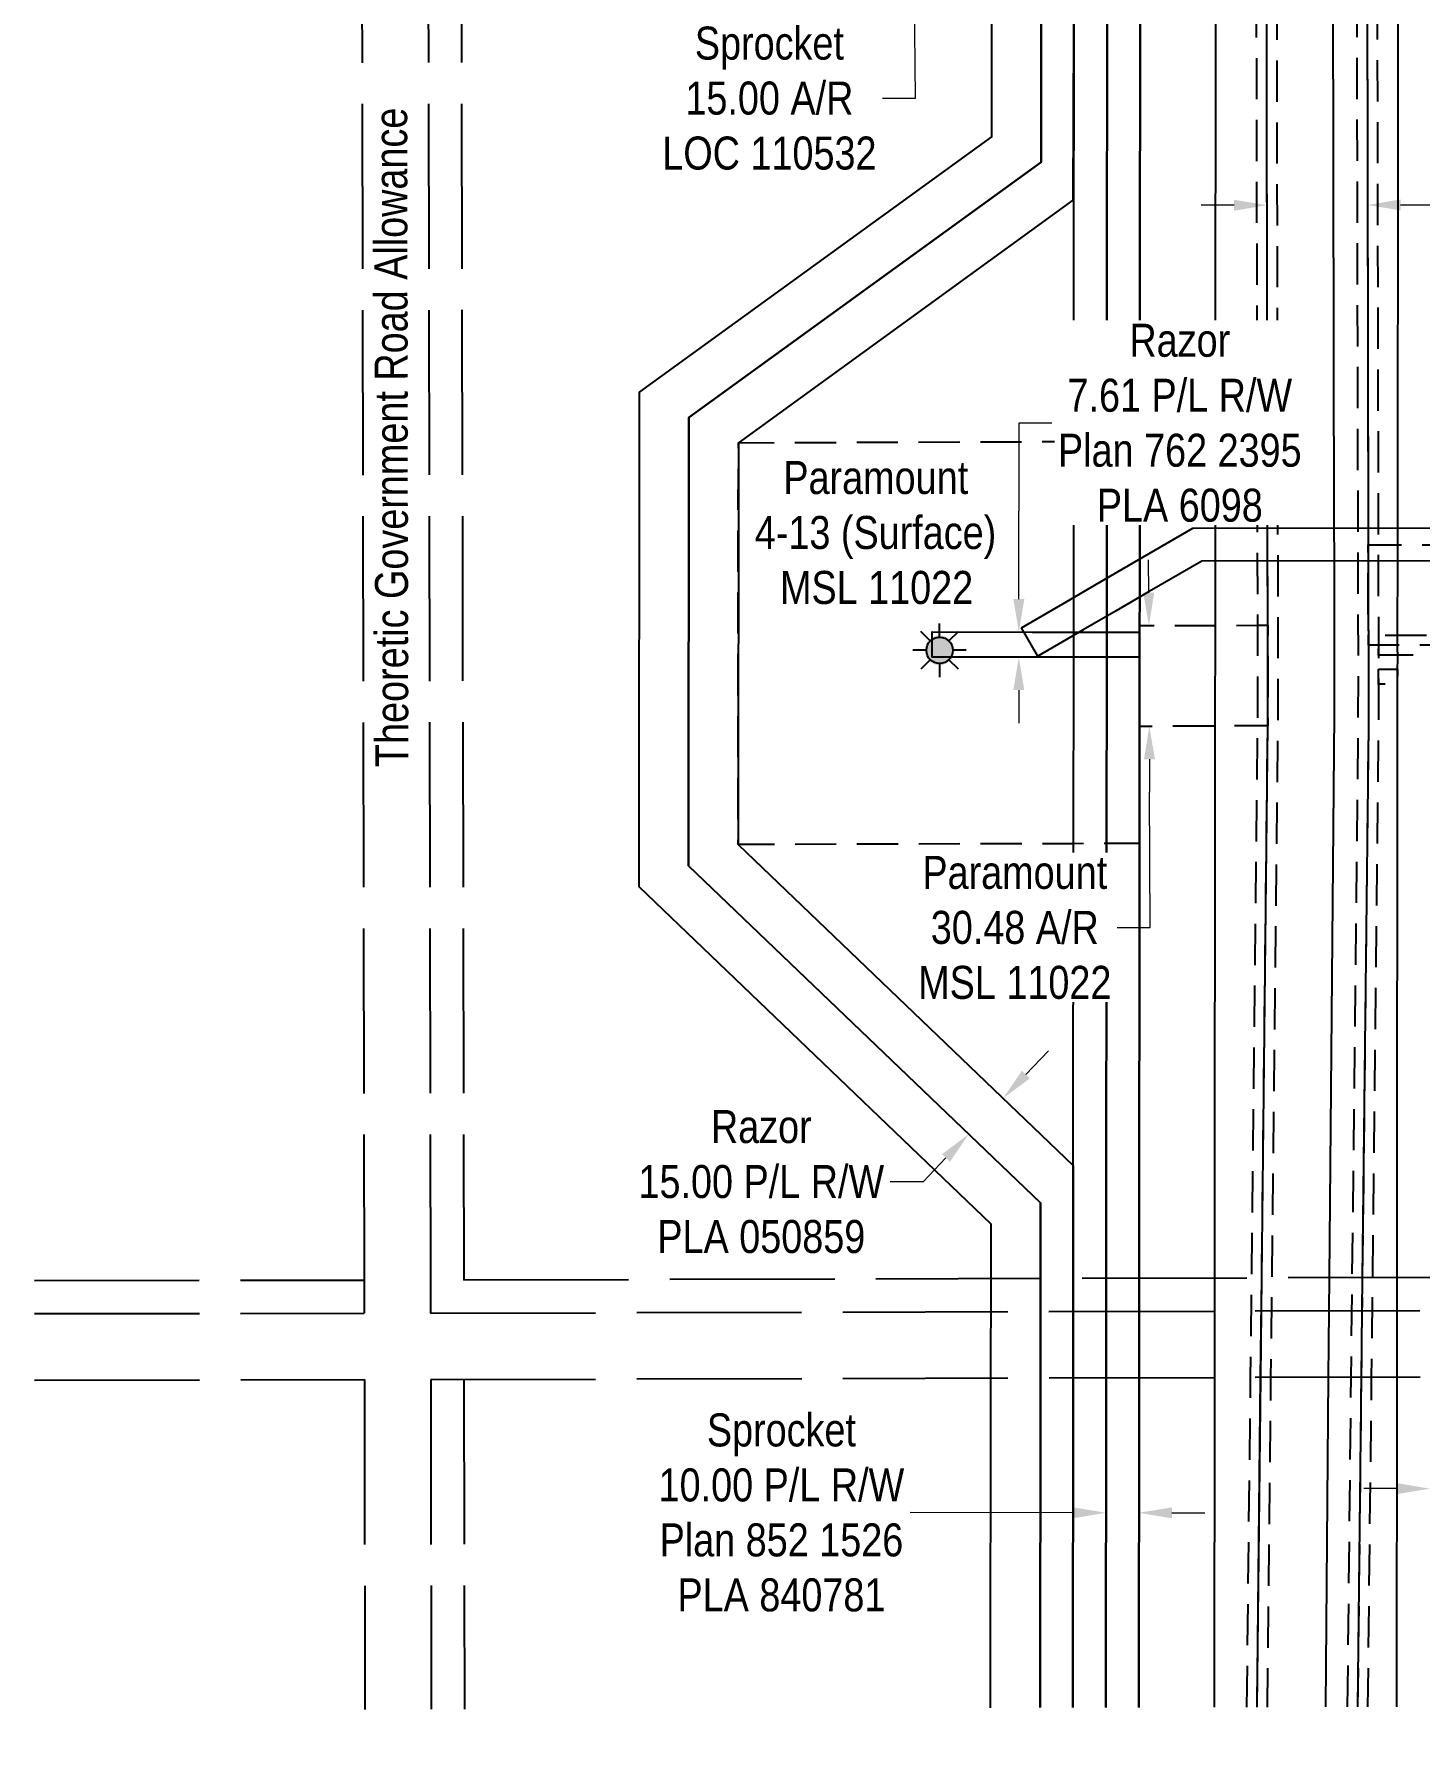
# Model space of a CAD drawing. Extents: x 507923 to 518388, y 6020717 to 6030806.
# Drawn here: x 507924 to 508344, y 6023002 to 6023524 of the extents above; entities that cross this region are included whole.
import ezdxf
from ezdxf.enums import TextEntityAlignment as Align

# ---------------------------------------------------------------- set-up
doc = ezdxf.new("R2010")
doc.units = 0
doc.header["$LTSCALE"] = 5
doc.header["$PDSIZE"] = 0.5
for name, pattern in [('foc-ACCESSROAD', [3.75, 2.5, -1.25]), ('foc-FLOWLINE', [3.75, 2.5, -1.25]), ('foc-UNSURVEYED', [12.5, 10, -2.5])]:
    doc.linetypes.add(name, pattern=pattern)
doc.layers.get('Defpoints').update_dxf_attribs({"color": 9})
for name, color, linetype in [('AS-TELUS', 224, 'foc-TEL'), ('F-AR', 190, 'foc-ACCESSROAD'), ('F-EZE', 190, 'foc-FLOWLINE'), ('F-RW', 190, 'Continuous'), ('F-WS', 190, 'foc-ACCESSROAD'), ('F-WS-S', 8, 'Continuous'), ('L-ROAD-T', 7, 'Continuous'), ('L-USEC', 7, 'foc-UNSURVEYED')]:
    doc.layers.add(name, color=color, linetype=linetype)
for name, color, linetype, lineweight in [('F-AR-T', 190, 'Continuous', 9), ('F-RW-T', 190, 'Continuous', 9), ('F-WS-T', 190, 'Continuous', 9)]:
    doc.layers.add(name, color=color, linetype=linetype, lineweight=lineweight)
doc.styles.add('80CG', font='ARIALN.TTF', dxfattribs={"height": 10})
doc.styles.add('80L', font='ARIALN.TTF', dxfattribs={"height": 10})
doc.styles.add('foc-LtypeFont', font='ARIALN.TTF', dxfattribs={"height": 7.35})
doc.linetypes.add('foc-TEL', pattern='A,2,-1,["T",foc-LtypeFont,S=0.2,R=0,X=-0.425,Y=-0.75],-1.24,8', length=12.24)
doc.dimstyles.new('Compass 5 000', dxfattribs={"dimscale": 5, "dimtxt": 9, "dimasz": 2, "dimexe": 0.2, "dimexo": 0.0625, "dimgap": 0.5, "dimtad": 0, "dimtih": 1, "dimtoh": 1, "dimzin": 0, "dimdsep": 46, "dimtxsty": '80CG', "dimcen": 0.1, "dimse1": 1, "dimse2": 1, "dimclrd": 256, "dimclrt": 256, "dimaunit": 1, "dimadec": 4, "dimazin": 0, "dimtfac": 0.06, "dimtofl": 0, "dimtmove": 0, "dimatfit": 1, "dimfxl": 0.2, "dimtolj": 1, "dimtzin": 0, "dimlwd": -1, "dimarcsym": 0})

# ---------------------------------------------------------------- blocks, each defined once
blk = doc.blocks.new('*D408')
at = {"layer": 'Defpoints', "color": 0, "transparency": 16777216}
for p in [(508318.2, 6023529.87), (508298.1, 6023518.3), (508318.22, 6023518.34)]:
    blk.add_point(p, dxfattribs=at)
at = {"layer": 'F-AR-T', "transparency": 16777216}
for p, q in [((508288.08, 6023529.82), (508278.08, 6023529.8)), ((508328.2, 6023529.89), (508366.62, 6023529.97))]:
    blk.add_line(p, q, dxfattribs=at)
for points in [[(508288.07, 6023531.48), (508288.08, 6023528.15), (508298.08, 6023529.84)], [(508328.2, 6023531.56), (508328.2, 6023528.23), (508318.2, 6023529.87)]]:
    blk.add_solid(points, dxfattribs=at)
at = {"layer": 'F-AR-T', "transparency": 16777216, "insert": (508412.53, 6023529.97), "char_height": 10, "attachment_point": 5, "style": '80CG'}
blk.add_mtext('\\A1;Telus\\P20.12 Cable R/W\\PDLO 3568', dxfattribs=at)
blk = doc.blocks.new('*D410')
at = {"layer": 'Defpoints', "color": 0, "transparency": 16777216}
for p in [(508195.48, 6023591.3), (508190.89, 6023576.26), (508195.62, 6023576.31)]:
    blk.add_point(p, dxfattribs=at)
at = {"layer": 'F-AR-T', "transparency": 16777216}
for p, q in [((508190.66, 6023601.26), (508190.57, 6023611.26)), ((508190.99, 6023566.26), (508191.08, 6023556.26)), ((508191.57, 6023504.38), (508191.08, 6023556.26)), ((508181.57, 6023504.38), (508191.57, 6023504.38))]:
    blk.add_line(p, q, dxfattribs=at)
for points in [[(508192.33, 6023601.27), (508188.99, 6023601.24), (508190.75, 6023591.26)], [(508192.65, 6023566.28), (508189.32, 6023566.25), (508190.89, 6023576.26)]]:
    blk.add_solid(points, dxfattribs=at)
at = {"layer": 'F-AR-T', "transparency": 16777216, "insert": (508147.3, 6023504.38), "char_height": 10, "attachment_point": 5, "style": '80CG'}
blk.add_mtext('\\A1;Sprocket\\P15.00 A/R\\PLOC 110532', dxfattribs=at)
blk = doc.blocks.new('*D412')
at = {"layer": 'Defpoints', "color": 0, "transparency": 16777216}
for p in [(508274.27, 6023344.54), (508262.51, 6023313.96), (508274.41, 6023314.01)]:
    blk.add_point(p, dxfattribs=at)
at = {"layer": 'F-AR-T', "transparency": 16777216}
for p, q in [((508262.34, 6023354.49), (508262.29, 6023364.49)), ((508262.55, 6023303.96), (508262.6, 6023293.96)), ((508262.77, 6023252.94), (508262.6, 6023293.96)), ((508252.77, 6023252.94), (508262.77, 6023252.94))]:
    blk.add_line(p, q, dxfattribs=at)
for points in [[(508264, 6023354.5), (508260.67, 6023354.48), (508262.38, 6023344.49)], [(508264.22, 6023303.96), (508260.89, 6023303.95), (508262.51, 6023313.96)]]:
    blk.add_solid(points, dxfattribs=at)
at = {"layer": 'F-AR-T', "transparency": 16777216, "insert": (508221.71, 6023252.94), "char_height": 10, "attachment_point": 5, "style": '80CG', "bg_fill": 3, "box_fill_scale": 1.1, "bg_fill_color": 256, "bg_fill_true_color": 13158600, "bg_fill_transparency": 0}
blk.add_mtext('\\A1;Paramount\\P30.48 A/R\\PMSL 11022', dxfattribs=at)
blk = doc.blocks.new('*D474')
at = {"layer": 'Defpoints', "color": 0, "transparency": 16777216}
for p in [(508298.16, 6023484.56), (508328.65, 6023484.62), (508328.67, 6023472.04)]:
    blk.add_point(p, dxfattribs=at)
at = {"layer": 'F-RW-T', "transparency": 16777216}
for p, q in [((508288.19, 6023471.97), (508278.19, 6023471.95)), ((508338.67, 6023472.06), (508366.78, 6023472.11))]:
    blk.add_line(p, q, dxfattribs=at)
for points in [[(508288.18, 6023473.63), (508288.19, 6023470.3), (508298.19, 6023471.98)], [(508338.67, 6023473.73), (508338.68, 6023470.39), (508328.67, 6023472.04)]]:
    blk.add_solid(points, dxfattribs=at)
at = {"layer": 'F-RW-T', "transparency": 16777216, "insert": (508412.61, 6023472.11), "char_height": 10, "attachment_point": 5, "style": '80CG'}
blk.add_mtext('\\A1;Razor\\P30.48 Cable R/W\\PDLO 780799', dxfattribs=at)
blk = doc.blocks.new('*D475')
at = {"layer": 'Defpoints', "color": 0, "transparency": 16777216}
for p in [(508174.33, 6023243.13), (508163.95, 6023232.3), (508207.77, 6023190.32)]:
    blk.add_point(p, dxfattribs=at)
at = {"layer": 'F-RW-T', "transparency": 16777216}
for p, q in [((508225.07, 6023208.38), (508231.98, 6023215.6)), ((508200.85, 6023183.1), (508193.94, 6023175.88)), ((508193.94, 6023175.88), (508183.94, 6023175.88))]:
    blk.add_line(p, q, dxfattribs=at)
for points in [[(508223.86, 6023209.53), (508226.27, 6023207.22), (508218.15, 6023201.16)], [(508199.65, 6023184.25), (508202.06, 6023181.95), (508207.77, 6023190.32)]]:
    blk.add_solid(points, dxfattribs=at)
at = {"layer": 'F-RW-T', "transparency": 16777216, "insert": (508144.85, 6023175.88), "char_height": 10, "attachment_point": 5, "style": '80CG'}
blk.add_mtext('\\A1;Razor\\P15.00 P/L R/W\\PPLA 050859', dxfattribs=at)
blk = doc.blocks.new('*D476')
at = {"layer": 'Defpoints', "color": 0, "transparency": 16777216}
for p in [(508347.66, 6023168.9), (508362.66, 6023168.88), (508362.59, 6023082.82)]:
    blk.add_point(p, dxfattribs=at)
at = {"layer": 'F-RW-T', "transparency": 16777216}
for p, q in [((508337.59, 6023082.84), (508327.59, 6023082.85)), ((508372.59, 6023082.81), (508382.59, 6023082.8))]:
    blk.add_line(p, q, dxfattribs=at)
for points in [[(508337.59, 6023084.51), (508337.59, 6023081.17), (508347.59, 6023082.83)], [(508372.59, 6023084.48), (508372.59, 6023081.15), (508362.59, 6023082.82)]]:
    blk.add_solid(points, dxfattribs=at)
at = {"layer": 'F-RW-T', "transparency": 16777216, "insert": (508421.67, 6023082.8), "char_height": 10, "attachment_point": 5, "style": '80CG'}
blk.add_mtext('\\A1;Sprocket\\P15.00 P/L R/W\\PPLA 100876', dxfattribs=at)
blk = doc.blocks.new('*D477')
at = {"layer": 'Defpoints', "color": 0, "transparency": 16777216}
for p in [(508249.39, 6023098.63), (508259.38, 6023098.62), (508249.37, 6023075.51)]:
    blk.add_point(p, dxfattribs=at)
at = {"layer": 'F-RW-T', "transparency": 16777216}
for p, q in [((508239.37, 6023075.52), (508190.03, 6023075.56)), ((508269.37, 6023075.5), (508279.37, 6023075.49))]:
    blk.add_line(p, q, dxfattribs=at)
for points in [[(508239.37, 6023077.19), (508239.37, 6023073.85), (508249.37, 6023075.51)], [(508269.37, 6023077.16), (508269.36, 6023073.83), (508259.37, 6023075.51)]]:
    blk.add_solid(points, dxfattribs=at)
at = {"layer": 'F-RW-T', "transparency": 16777216, "insert": (508150.95, 6023075.56), "char_height": 10, "attachment_point": 5, "style": '80CG'}
blk.add_mtext('\\A1;Sprocket\\P10.00 P/L R/W\\PPlan 852 1526\\PPLA 840781', dxfattribs=at)
blk = doc.blocks.new('*D481')
at = {"layer": 'Defpoints', "color": 0, "transparency": 16777216}
for p in [(508210.98, 6023342.57), (508222.94, 6023342.56), (508210.98, 6023334.96)]:
    blk.add_point(p, dxfattribs=at)
at = {"layer": 'F-RW-T', "transparency": 16777216}
for p, q in [((508222.94, 6023352.56), (508222.99, 6023405.95)), ((508222.99, 6023405.95), (508232.99, 6023405.95)), ((508222.92, 6023324.95), (508222.91, 6023314.95))]:
    blk.add_line(p, q, dxfattribs=at)
for points in [[(508221.28, 6023352.56), (508224.61, 6023352.56), (508222.94, 6023342.56)], [(508221.26, 6023324.95), (508224.59, 6023324.95), (508222.93, 6023334.95)]]:
    blk.add_solid(points, dxfattribs=at)
at = {"layer": 'F-RW-T', "transparency": 16777216, "insert": (508271.75, 6023405.95), "char_height": 10, "attachment_point": 5, "style": '80CG', "bg_fill": 3, "box_fill_scale": 1.1, "bg_fill_color": 256, "bg_fill_true_color": 13158600, "bg_fill_transparency": 0}
blk.add_mtext('\\A1;Razor\\P7.61 P/L R/W\\PPlan 762 2395\\PPLA 6098', dxfattribs=at)
blk = doc.blocks.new('GAS')
h = blk.add_hatch(color=255)
h.dxf.hatch_style = 1
edge = h.paths.add_edge_path()
edge.add_arc((0, 0), 0.9, 0, 360)
for p, q in [((-0.57, 0.57), (-1.14, 1.14)), ((0, 0.81), (0, 1.62)), ((0.57, 0.57), (1.14, 1.14)), ((-0.81, 0), (-1.62, 0)), ((1.62, 0), (0.81, 0)), ((-0.57, -0.57), (-1.14, -1.14)), ((0, -0.81), (0, -1.62)), ((1.14, -1.14), (0.57, -0.57))]:
    blk.add_line(p, q)
blk.add_circle((0, 0), 0.8)

msp = doc.modelspace()

# ---------------------------------------------------------------- linework, layer by layer
at = {"layer": 'AS-TELUS', "flags": 128}
msp.add_lwpolyline([(508295.163, 6023016.612), (508296.247, 6023116.6), (508296.575, 6023146.759), (508298.418, 6023314.111), (508298.429, 6023317.49), (508298.423, 6023344.599), (508298.421, 6023347.991), (508298.39, 6023364.807), (508298.371, 6023374.8), (508297.987, 6023576.42), (508297.959, 6023591.42), (508297.443, 6023862.306), (508297.415, 6023877.296), (508297.336, 6023918.533), (508297.32, 6023926.968), (508297.307, 6023933.753), (508297.301, 6023936.993), (508297.294, 6023940.889), (508297.272, 6023952.356), (508297.253, 6023962.407), (508297.234, 6023972.46), (508297.175, 6024003.319), (508297.146, 6024018.324), (508297.103, 6024040.826)], dxfattribs=at)
at = {"layer": 'F-AR', "flags": 128}
for points in [[(508295.182, 6023016.612), (508296.274, 6023116.6), (508296.603, 6023146.759), (508298.43, 6023314.11), (508298.429, 6023317.49), (508298.423, 6023344.599), (508298.421, 6023347.991), (508298.39, 6023364.807), (508298.371, 6023374.8), (508297.987, 6023576.42), (508297.959, 6023591.42), (508297.443, 6023862.306), (508297.415, 6023877.296), (508297.336, 6023918.533), (508297.32, 6023926.968), (508297.307, 6023933.753), (508297.301, 6023936.993), (508297.294, 6023940.889), (508297.272, 6023952.356), (508297.253, 6023962.407), (508297.234, 6023972.46), (508297.175, 6024003.319), (508297.146, 6024018.324), (508297.103, 6024040.826)], [(508327.591, 6024040.909), (508327.634, 6024018.298), (508327.663, 6024003.294), (508327.721, 6023972.432), (508327.74, 6023962.379), (508327.759, 6023952.327), (508327.781, 6023940.971), (508327.784, 6023939.161), (508327.813, 6023923.941), (508327.902, 6023877.264), (508327.931, 6023862.273), (508328.859, 6023374.837), (508328.87, 6023369.036), (508328.878, 6023364.843), (508328.91, 6023348.049), (508328.928, 6023338.549), (508328.917, 6023313.947), (508327.093, 6023146.841), (508326.763, 6023116.682), (508325.672, 6023016.695)]]:
    msp.add_lwpolyline(points, dxfattribs=at)
msp.add_lwpolyline([(508838.201, 6023369.342), (508846.209, 6023369.161), (508856.08, 6023369.364), (508857.869, 6023369.365), (508873.402, 6023369.384), (508895.137, 6023369.41), (508985.448, 6023369.518), (508985.446, 6023365.63), (508985.518, 6023355.654), (508985.547, 6023342.08), (508985.553, 6023339.031), (508904.704, 6023338.934), (508889.168, 6023338.915), (508867.434, 6023338.89), (508853.055, 6023338.873), (508851.899, 6023338.871), (508846.267, 6023339.221), (508837.442, 6023338.854), (508828.257, 6023338.843), (508812.519, 6023338.842), (508594.743, 6023338.564), (508426.699, 6023338.555), (508416.697, 6023338.554), (508415.764, 6023338.554), (508401.724, 6023338.553), (508362.803, 6023338.551), (508347.808, 6023338.55), (508337.804, 6023338.55), (508331.977, 6023338.549), (508328.928, 6023338.549), (508328.878, 6023364.843), (508328.87, 6023369.036), (508331.918, 6023369.036), (508337.83, 6023369.036), (508347.824, 6023369.036), (508362.828, 6023369.037), (508594.73, 6023369.05), (508822.427, 6023369.322), (508830.553, 6023369.332), (508838.201, 6023369.342)], close=True, dxfattribs=at)
at = {"layer": 'F-EZE', "flags": 128}
for points in [[(508292.118, 6023016.604), (508293.205, 6023116.592), (508293.532, 6023146.751), (508295.369, 6023314.097), (508295.387, 6023317.503), (508295.381, 6023344.592), (508295.38, 6023347.988), (508295.348, 6023364.804), (508295.329, 6023374.797), (508294.945, 6023576.423), (508294.917, 6023591.422), (508294.401, 6023862.309), (508294.373, 6023877.3), (508294.295, 6023917.993), (508294.278, 6023926.743), (508294.266, 6023933.213), (508294.259, 6023936.768), (508294.251, 6023940.881), (508294.229, 6023952.359), (508294.21, 6023962.411), (508294.191, 6023972.463), (508294.132, 6024003.322), (508294.104, 6024018.326), (508294.061, 6024040.817)], [(508300.146, 6024040.834), (508300.189, 6024018.321), (508300.218, 6024003.316), (508300.276, 6023972.458), (508300.296, 6023962.404), (508300.315, 6023952.353), (508300.337, 6023940.897), (508300.349, 6023934.293), (508300.378, 6023919.073), (508300.458, 6023877.293), (508300.486, 6023862.303), (508301.415, 6023374.804), (508301.434, 6023364.81), (508301.466, 6023347.995), (508301.473, 6023317.504), (508299.617, 6023146.768), (508299.289, 6023116.608), (508298.202, 6023016.62)], [(508322.631, 6023016.687), (508323.722, 6023116.674), (508324.051, 6023146.833), (508325.876, 6023313.963), (508325.887, 6023334.352), (508325.829, 6023364.839), (508325.809, 6023374.834), (508324.882, 6023862.276), (508324.854, 6023877.268), (508324.766, 6023923.4), (508324.737, 6023938.619), (508324.732, 6023940.963), (508324.711, 6023952.33), (508324.691, 6023962.383), (508324.673, 6023972.435), (508324.614, 6024003.297), (508324.585, 6024018.301), (508324.542, 6024040.901)], [(508330.64, 6024040.917), (508330.683, 6024018.296), (508330.712, 6024003.291), (508330.77, 6023972.43), (508330.789, 6023962.376), (508330.808, 6023952.324), (508330.83, 6023940.979), (508330.832, 6023939.701), (508330.861, 6023924.482), (508330.951, 6023877.261), (508330.98, 6023862.27), (508331.907, 6023374.84), (508331.918, 6023369.036), (508331.926, 6023364.848), (508331.971, 6023341.597), (508331.977, 6023338.549), (508331.979, 6023337.409), (508331.983, 6023335.499), (508331.985, 6023334.363), (508331.981, 6023331.312), (508331.975, 6023326.741), (508331.958, 6023313.93), (508330.134, 6023146.85), (508329.804, 6023116.69), (508328.713, 6023016.703)]]:
    msp.add_lwpolyline(points, dxfattribs=at)
for points in [[(508847.162, 6023341.978), (508852.442, 6023341.731), (508868.042, 6023341.994), (508872.667, 6023341.997), (508889.774, 6023342.01), (508894.402, 6023342.014), (508905.309, 6023342.021), (508985.547, 6023342.08), (508985.553, 6023339.031), (508985.559, 6023335.983), (508904.116, 6023335.923), (508894.406, 6023335.916), (508888.581, 6023335.912), (508872.671, 6023335.9), (508866.848, 6023335.896), (508853.73, 6023335.885), (508851.314, 6023335.884), (508846.273, 6023335.88), (508845.154, 6023335.879), (508838.116, 6023335.873), (508831.462, 6023335.868), (508827.287, 6023335.865), (508811.553, 6023335.873), (508594.746, 6023335.694), (508416.703, 6023335.561), (508401.726, 6023335.55), (508362.8, 6023335.522), (508347.811, 6023335.511), (508337.815, 6023335.503), (508331.982, 6023335.499), (508331.979, 6023337.409), (508331.977, 6023338.549), (508331.971, 6023341.597), (508337.807, 6023341.601), (508347.812, 6023341.608), (508362.805, 6023341.618), (508415.816, 6023341.656), (508434.383, 6023341.669), (508813.527, 6023341.952), (508829.275, 6023341.964), (508831.458, 6023341.966), (508836.737, 6023341.97), (508846.261, 6023341.977), (508847.162, 6023341.978)], [(508331.975, 6023326.741), (508331.981, 6023331.312), (508337.798, 6023331.318), (508337.804, 6023326.748), (508331.975, 6023326.741)]]:
    msp.add_lwpolyline(points, close=True, dxfattribs=at)
at = {"layer": 'F-RW', "flags": 128}
for points in [[(508282.962, 6024040.787), (508282.945, 6024018.337), (508282.933, 6024003.33), (508282.909, 6023972.474), (508282.901, 6023962.421), (508282.893, 6023952.369), (508282.884, 6023940.85), (508282.881, 6023935.926), (508282.877, 6023931.192), (508282.873, 6023925.899), (508282.866, 6023915.965), (508282.835, 6023877.311), (508282.824, 6023862.321), (508282.614, 6023591.434), (508282.602, 6023576.435), (508282.446, 6023374.781), (508282.438, 6023364.788), (508282.422, 6023344.561), (508282.398, 6023314.041), (508282.269, 6023146.72), (508282.245, 6023116.563), (508282.168, 6023016.577)], [(508295.163, 6023016.612), (508296.247, 6023116.6), (508296.575, 6023146.759), (508298.418, 6023314.111), (508298.429, 6023317.49), (508298.423, 6023344.599), (508298.421, 6023347.991), (508298.39, 6023364.807), (508298.371, 6023374.8), (508297.987, 6023576.42), (508297.959, 6023591.42), (508297.443, 6023862.306), (508297.415, 6023877.296), (508297.336, 6023918.533), (508297.32, 6023926.968), (508297.307, 6023933.753), (508297.301, 6023936.993), (508297.294, 6023940.889), (508297.272, 6023952.356), (508297.253, 6023962.407), (508297.234, 6023972.46), (508297.175, 6024003.319), (508297.146, 6024018.324), (508297.103, 6024040.826)], [(508295.181, 6023016.612), (508296.274, 6023116.6), (508296.603, 6023146.759), (508298.427, 6023314.11), (508298.429, 6023317.49), (508298.423, 6023344.599), (508298.421, 6023347.991), (508298.39, 6023364.807), (508298.371, 6023374.8), (508297.987, 6023576.42), (508297.959, 6023591.42), (508297.443, 6023862.306), (508297.415, 6023877.296), (508297.336, 6023918.533), (508297.32, 6023926.968), (508297.307, 6023933.753), (508297.301, 6023936.993), (508297.294, 6023940.889), (508297.272, 6023952.356), (508297.253, 6023962.407), (508297.234, 6023972.46), (508297.175, 6024003.319), (508297.146, 6024018.324), (508297.103, 6024040.826)], [(508317.228, 6024040.881), (508317.271, 6024018.307), (508317.3, 6024003.303), (508317.359, 6023972.441), (508317.377, 6023962.389), (508317.397, 6023952.337), (508317.419, 6023940.943), (508317.426, 6023937.323), (508317.454, 6023922.103), (508317.54, 6023877.275), (508317.568, 6023862.284), (508318.496, 6023374.825), (508318.515, 6023364.831), (508318.547, 6023348.03), (508318.554, 6023317.507), (508317.039, 6023146.814), (508316.771, 6023116.655), (508315.884, 6023016.668)], [(508327.591, 6024040.909), (508327.634, 6024018.298), (508327.663, 6024003.294), (508327.721, 6023972.432), (508327.74, 6023962.379), (508327.759, 6023952.327), (508327.781, 6023940.971), (508327.784, 6023939.161), (508327.813, 6023923.941), (508327.902, 6023877.264), (508327.931, 6023862.273), (508328.859, 6023374.837), (508328.87, 6023369.036), (508328.878, 6023364.843), (508328.91, 6023348.049), (508328.928, 6023338.549), (508328.917, 6023313.947), (508327.093, 6023146.841), (508326.763, 6023116.682), (508325.672, 6023016.695)], [(508337.54, 6023016.727), (508337.622, 6023116.711), (508337.647, 6023146.87), (508337.804, 6023326.748), (508337.798, 6023331.318), (508337.822, 6023334.368), (508337.815, 6023335.503), (508337.804, 6023337.416), (508337.804, 6023338.55), (508337.807, 6023341.601), (508337.826, 6023364.854), (508337.83, 6023369.036), (508337.835, 6023374.849), (508338.234, 6023862.262), (508338.247, 6023877.254), (508338.286, 6023925.8), (508371.878, 6023931.762), (508371.886, 6023941.09), (508371.925, 6023987.395), (508371.939, 6024003.259), (508371.952, 6024018.259), (508371.971, 6024041.03)], [(508214.379, 6023016.393), (508214.497, 6023116.382), (508214.524, 6023146.54), (508214.539, 6023163.061), (508107.799, 6023265.311), (508107.924, 6023415.244), (508214.743, 6023492.679), (508214.784, 6023576.484)], [(508229.395, 6023016.434), (508229.503, 6023116.421), (508229.531, 6023146.579), (508229.552, 6023169.459), (508122.803, 6023271.708), (508122.896, 6023407.604), (508229.722, 6023485.028), (508229.831, 6023576.481)], [(508229.831, 6023576.481), (508229.722, 6023485.028), (508122.896, 6023407.604), (508122.803, 6023271.708), (508229.552, 6023169.459), (508229.531, 6023146.579), (508229.503, 6023116.421), (508229.395, 6023016.434)], [(508239.717, 6023576.467), (508239.336, 6023473.466), (508137.895, 6023399.945), (508137.811, 6023278.109), (508239.44, 6023180.764), (508239.407, 6023146.606), (508239.391, 6023116.448), (508239.31, 6023016.461)], [(508239.31, 6023016.461), (508239.391, 6023116.448), (508239.407, 6023146.606), (508239.44, 6023180.764), (508239.526, 6023278.385), (508239.578, 6023334.935), (508239.582, 6023340.997), (508239.583, 6023342.549), (508239.591, 6023352.558), (508239.628, 6023400.314), (508239.717, 6023576.467)], [(508249.325, 6023016.488), (508249.403, 6023116.475), (508249.427, 6023146.632), (508249.528, 6023278.413), (508249.572, 6023334.926), (508249.578, 6023342.542), (508249.582, 6023346.803), (508249.591, 6023358.366), (508249.623, 6023400.351), (508249.759, 6023576.462)], [(508249.759, 6023576.462), (508249.623, 6023400.351), (508249.591, 6023358.366), (508249.582, 6023346.803), (508249.578, 6023342.542), (508249.572, 6023334.926), (508249.528, 6023278.413), (508249.427, 6023146.632), (508249.403, 6023116.475), (508249.325, 6023016.488)], [(508259.32, 6023016.515), (508259.398, 6023116.501), (508259.421, 6023146.659), (508259.523, 6023278.44), (508259.55, 6023313.942), (508259.567, 6023334.919), (508259.573, 6023342.533), (508259.574, 6023344.507), (508259.581, 6023352.609), (508259.589, 6023364.172), (508259.617, 6023400.387), (508259.757, 6023576.456)], [(508259.757, 6023576.456), (508259.617, 6023400.387), (508259.589, 6023364.172), (508259.581, 6023352.609), (508259.574, 6023344.507), (508259.573, 6023342.533), (508259.567, 6023334.919), (508259.55, 6023313.942), (508259.523, 6023278.44), (508259.421, 6023146.659), (508259.398, 6023116.501), (508259.32, 6023016.515)]]:
    msp.add_lwpolyline(points, dxfattribs=at)
for points in [[(508223.71, 6023343.857), (508237.452, 6023351.837), (508247.453, 6023357.644), (508257.453, 6023363.45), (508275.716, 6023374.055), (508827.063, 6023374.458), (508838.021, 6023374.466), (508872.413, 6023374.491), (509017.825, 6023374.597), (509050.938, 6023342.976), (509044.035, 6023335.748), (509013.823, 6023364.6), (508872.42, 6023364.496), (508838.029, 6023364.471), (508827.07, 6023364.463), (508278.411, 6023364.062), (508262.472, 6023354.807), (508252.471, 6023349), (508242.471, 6023343.194), (508228.728, 6023335.214)], [(508259.573, 6023342.533), (508259.567, 6023334.919), (508249.572, 6023334.926), (508239.578, 6023334.935), (508196.67, 6023334.968), (508196.675, 6023342.582), (508227.021, 6023342.558), (508239.583, 6023342.549), (508242.251, 6023342.547), (508249.578, 6023342.542), (508259.573, 6023342.533)]]:
    msp.add_lwpolyline(points, close=True, dxfattribs=at)
at = {"layer": 'F-WS', "flags": 128}
msp.add_lwpolyline([(508259.581, 6023352.609), (508259.574, 6023344.507), (508282.422, 6023344.561), (508295.381, 6023344.592), (508298.423, 6023344.599), (508298.428, 6023317.503), (508298.429, 6023314.11), (508295.387, 6023314.097), (508282.398, 6023314.041), (508259.55, 6023313.942), (508259.523, 6023278.44), (508249.528, 6023278.413), (508239.526, 6023278.385), (508137.811, 6023278.109), (508137.895, 6023399.945), (508239.628, 6023400.314), (508249.623, 6023400.351), (508259.617, 6023400.387), (508259.589, 6023364.172), (508259.581, 6023352.609)], close=True, dxfattribs=at)
at = {"layer": 'L-USEC'}
for p, q in [((508023.026, 6023940.159), (508024.427, 6023146.035)), ((508043.143, 6023940.194), (508044.544, 6023146.07)), ((508053.206, 6023940.212), (508054.607, 6023146.088)), ((507924.428, 6023145.953), (508024.449, 6023146.057)), ((508024.399, 6023146.056), (508024.424, 6023146.057)), ((508024.427, 6023146.035), (508024.445, 6023135.993)), ((508044.544, 6023146.071), (508044.562, 6023136.048)), ((508054.607, 6023146.138), (508846.613, 6023148.288)), ((507924.446, 6023135.889), (508024.46, 6023135.993)), ((508024.426, 6023135.993), (508024.443, 6023135.993)), ((508044.562, 6023136.048), (508846.64, 6023138.225)), ((507924.481, 6023115.773), (508024.481, 6023115.877)), ((508024.481, 6023115.877), (508024.657, 6023015.878)), ((508044.597, 6023115.931), (508846.695, 6023118.108)), ((508044.597, 6023115.931), (508044.774, 6023015.933)), ((508054.661, 6023115.959), (508054.837, 6023015.96))]:
    msp.add_line(p, q, dxfattribs=at)

# ---------------------------------------------------------------- texts
at = {"layer": 'L-ROAD-T', "style": '80L'}
msp.add_text('Theoretic Government Road Allowance', height=10, rotation=90.1011, dxfattribs=at).set_placement((508032.628, 6023401.587), align=Align.MIDDLE_CENTER)

# ---------------------------------------------------------------- dimensions: what is measured, and where the dimension line sits
at = {"layer": 'F-AR-T'}
dim = msp.add_linear_dim(base=(508190.894, 6023576.261), p1=(508195.483, 6023591.302), p2=(508195.624, 6023576.305), angle=270.53587, text='Sprocket\\P15.00 A/R\\PLOC 110532', dimstyle='Compass 5 000', override={"dimtmove": 1}, dxfattribs=at)
dim.commit()
dim.dimension.update_dxf_attribs({"geometry": '*D410', "text_midpoint": (508183.977, 6023504.383), "dimtype": 161})
dim = msp.add_linear_dim(base=(508318.201, 6023529.875), p1=(508298.098, 6023518.297), p2=(508318.223, 6023518.335), angle=0.10906, text='Telus\\P20.12 Cable R/W\\PDLO 3568', dimstyle='Compass 5 000', dxfattribs=at)
dim.commit()
dim.dimension.update_dxf_attribs({"geometry": '*D408', "text_midpoint": (508412.527, 6023529.967), "dimtype": 161})
at = {"layer": 'F-RW-T'}
for base, p1, p2, angle, text, picture, middle in [((508328.674, 6023472.042), (508298.162, 6023484.558), (508328.65, 6023484.616), 0.10908, 'Razor\\P30.48 Cable R/W\\PDLO 780799', '*D474', (508412.611, 6023472.115)), ((508362.589, 6023082.82), (508347.661, 6023168.897), (508362.661, 6023168.884), 359.95213, 'Sprocket\\P15.00 P/L R/W\\PPLA 100876', '*D476', (508421.675, 6023082.803)), ((508249.371, 6023075.514), (508259.384, 6023098.622), (508249.389, 6023098.629), 179.95557, 'Sprocket\\P10.00 P/L R/W\\PPlan 852 1526\\PPLA 840781', '*D477', (508150.947, 6023075.56))]:
    dim = msp.add_linear_dim(base=base, p1=p1, p2=p2, angle=angle, text=text, dimstyle='Compass 5 000', dxfattribs=at)
    dim.commit()
    dim.dimension.update_dxf_attribs({"geometry": picture, "text_midpoint": middle, "dimtype": 161})

# ---------------------------------------------------------------- next in the draw order: dimensions: what is measured, and where the dimension line sits
at = {"layer": 'F-AR-T'}
dim = msp.add_linear_dim(base=(508262.511, 6023313.955), p1=(508274.275, 6023344.542), p2=(508274.407, 6023314.006), angle=270.24747, text='Paramount\\P30.48 A/R\\PMSL 11022', dimstyle='Compass 5 000', override={"dimtmove": 1, "dimtfill": 1}, dxfattribs=at)
dim.commit()
dim.dimension.update_dxf_attribs({"geometry": '*D412', "text_midpoint": (508249.889, 6023252.941), "dimtype": 161})

# ---------------------------------------------------------------- next in the draw order: block references
at = {"layer": 'F-WS-S', "xscale": 4.99732665, "yscale": 4.99732665, "zscale": 4.99732665}
msp.add_blockref('GAS', (508198.909, 6023337.008), dxfattribs=at)

# ---------------------------------------------------------------- next in the draw order: dimensions: what is measured, and where the dimension line sits
at = {"layer": 'F-RW-T'}
dim = msp.add_linear_dim(base=(508222.936, 6023342.561), p1=(508210.975, 6023334.957), p2=(508210.981, 6023342.571), angle=89.95494, text='Razor\\P7.61 P/L R/W\\PPlan 762 2395\\PPLA 6098', dimstyle='Compass 5 000', override={"dimtfill": 1}, dxfattribs=at)
dim.commit()
dim.dimension.update_dxf_attribs({"geometry": '*D481', "text_midpoint": (508271.754, 6023405.954), "dimtype": 161})
dim = msp.add_linear_dim(base=(508207.771, 6023190.321), p1=(508174.327, 6023243.132), p2=(508163.949, 6023232.297), angle=226.23309, text='Razor\\P15.00 P/L R/W\\PPLA 050859', dimstyle='Compass 5 000', dxfattribs=at)
dim.commit()
dim.dimension.update_dxf_attribs({"geometry": '*D475', "text_midpoint": (508144.851, 6023175.878), "dimtype": 161})

# ---------------------------------------------------------------- next in the draw order: texts
at = {"layer": 'F-WS-T', "insert": (508142.765, 6023394.413), "char_height": 10, "attachment_point": 1, "style": '80L'}
msp.add_mtext_dynamic_manual_height_columns('\\pi8.7676;Paramount\\P\\pi0.1148;4-13 (Surface)\\P\\pi7.74441;MSL 11022', width=72.62387, gutter_width=50, heights=[0], dxfattribs=at)

doc.saveas('drawing.dxf')
